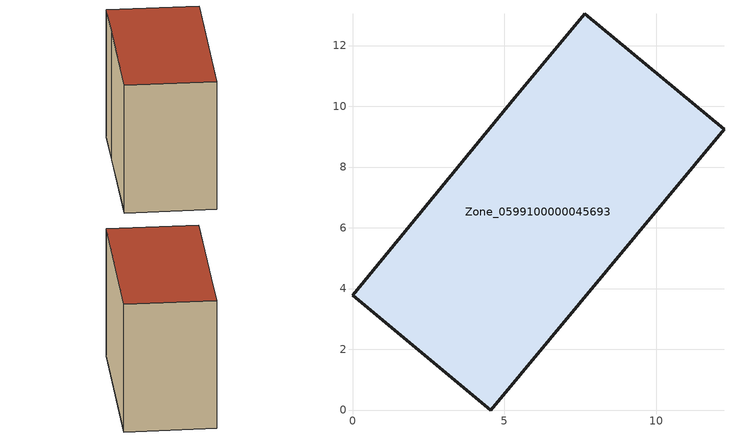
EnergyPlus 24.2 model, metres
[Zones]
Zone_0599100000045693
 floor ground (C_G): 5.34,10.27 7.65,13.04 12.23,9.24 4.55,0 0,3.78 z0
 wall outside (C_F): 4.55,0 12.23,9.24 7.65,13.04 5.34,10.27 0,3.78 4.55,0 z0:8.9
 roof outside (C_R): 7.65,13.04 5.34,10.27 0,3.78 4.55,0 12.23,9.24 z8.9
[BUILDING]
Pand.0599100000045693: North Axis=0; Terrain=City; Loads Convergence Tolerance Value=0.04; Temperature Convergence Tolerance Value=0.4; Solar Distribution=FullExterior; Maximum Number of Warmup Days=25; Minimum Number of Warmup Days=1
[Site:Location]
Rotterdam.The.Hague.AP_ZH_NLD Design_Conditions: Latitude=51.96; Longitude=4.45; Time Zone=1; Elevation=-4.5
[SITE:GROUNDTEMPERATURE:BUILDINGSURFACE]
18, 18, 18, 18, 18, 18, 18, 18, 18, 18, 18, 18
[MATERIAL] Thermal Absorptance=0.9; Solar Absorptance=0.7; Visible Absorptance=0.7
Name | Roughness | Thickness | Conductivity | Density | Specific Heat
G.TI.1946-1964 | MediumSmooth | 0.15 | 1 | 540 | 1210
F.TI.1946-1964 | Rough | 0.3 | 0.857143 | 1920 | 840
R.TI.1946-1964 | MediumRough | 0.2 | 0.277778 | 1500 | 1000
[CONSTRUCTION]
C_G: G.TI.1946-1964
C_F: F.TI.1946-1964
C_R: R.TI.1946-1964
[ZONE]
Zone_0599100000045693: Type=1; Multiplier=1; Ceiling Height=Autocalculate; Volume=Autocalculate; Floor Area=autocalculate; Part of Total Floor Area=Yes
[ZONEINFILTRATION:DESIGNFLOWRATE]
Infil_Zone_0599100000045693: Zone or ZoneList or Space or SpaceList=Zone_0599100000045693; Schedule=AlwaysOn; Design Flow Rate Calculation Method=Flow/Area; Flow Rate per Floor Area=0.003; Constant Term Coefficient=1; Temperature Term Coefficient=0; Velocity Term Coefficient=0; Velocity Squared Term Coefficient=0
[HVACTEMPLATE:ZONE:IDEALLOADSAIRSYSTEM]
Zone_0599100000045693: Maximum Heating Supply Air Temperature=50; Minimum Cooling Supply Air Temperature=13; Maximum Heating Supply Air Humidity Ratio=0.0156; Minimum Cooling Supply Air Humidity Ratio=0.0077; Heating Limit=NoLimit; Cooling Limit=NoLimit; Dehumidification Control Type=ConstantSensibleHeatRatio; Cooling Sensible Heat Ratio=0.7; Dehumidification Setpoint=60; Humidification Control Type=None; Humidification Setpoint=30; Outdoor Air Method=None; Outdoor Air Flow Rate per Person=0.00944; Outdoor Air Flow Rate per Zone Floor Area=0; Outdoor Air Flow Rate per Zone=0; Demand Controlled Ventilation Type=None; Outdoor Air Economizer Type=NoEconomizer; Heat Recovery Type=None; Sensible Heat Recovery Effectiveness=0.7; Latent Heat Recovery Effectiveness=0.65
[ZONECONTROL:THERMOSTAT]
ThermostatControl_Zone_0599100000045693: Zone or ZoneList=Zone_0599100000045693; Control Type Schedule=DualSetpointControlType; Control 1=Thermostat_Zone_0599100000045693; Temperature Difference Between Cutout And Setpoint=0
[THERMOSTATSETPOINT:DUALSETPOINT]
Thermostat_Zone_0599100000045693: Heating Setpoint Temperature Schedule=HeatingSetpoint_Zone_0599100000045693; Cooling Setpoint Temperature Schedule=CoolingSetpoint_Zone_0599100000045693
[SCHEDULE:COMPACT]
HeatingSetpoint_Zone_0599100000045693: Through: 12/31, For: AllDays, Until: 24:00, 21
CoolingSetpoint_Zone_0599100000045693: Through: 12/31, For: AllDays, Until: 24:00, 24
DualSetpointControlType: Through: 12/31, For: AllDays, Until: 24:00, 4
AlwaysOn: Through: 12/31, For: AllDays, Until: 24:00, 1
